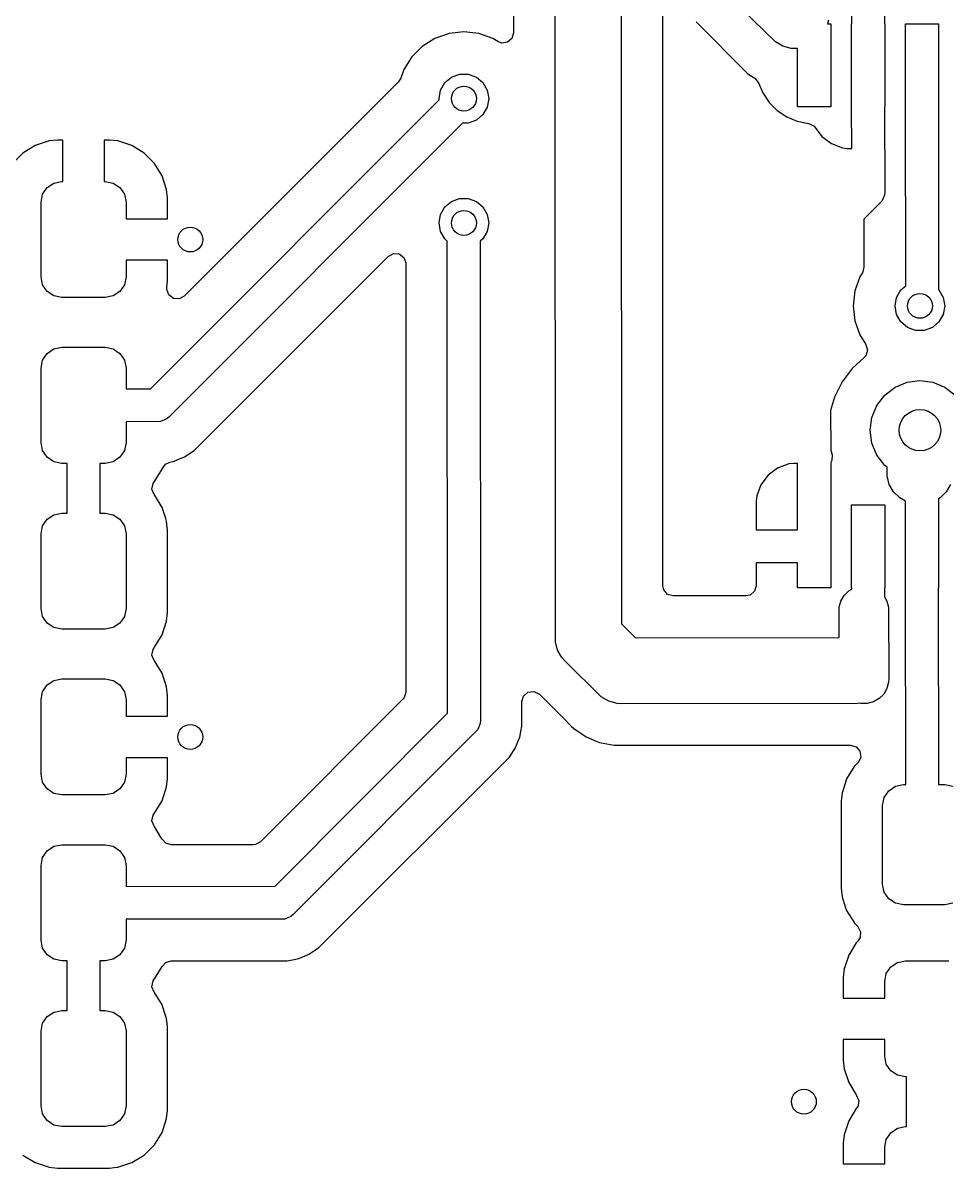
# Model space of a CAD drawing. Extents: x 123.7 to 187.7, y -113.5 to -73.6.
# Drawn here: x 134.86 to 146, y -98.94 to -85.13 of the extents above; entities that cross this region are included whole.
import ezdxf

# ---------------------------------------------------------------- set-up
doc = ezdxf.new("R2010")
doc.units = 0
doc.layers.add('BLACK', color=7, linetype='CONTINUOUS')

msp = doc.modelspace()

# ---------------------------------------------------------------- linework, layer by layer
at = {"layer": 'BLACK', "linetype": 'CONTINUOUS'}
for p, q in [((140.777, -81.301304), (140.777, -85.246921)), ((141.280922, -92.59221), (141.278017, -83.085014)), ((142.074612, -83.086598), (142.07745, -92.377381)), ((144.854975, -85.14), (144.853203, -84.442203)), ((145.25003, -84.667177), (145.251231, -85.14)), ((142.578, -91.9155), (142.578, -84.862083)), ((143.933995, -85.357341), (143.394657, -84.822843)), ((142.978038, -85.114039), (143.603461, -85.739461)), ((144.574078, -85.09221), (144.561273, -85.14)), ((144.561273, -85.14), (144.6025, -85.14)), ((144.6025, -85.14), (144.6025, -86.14)), ((144.8525, -86.14), (144.8525, -85.14)), ((144.8525, -85.14), (144.854975, -85.14)), ((145.251231, -85.14), (145.2525, -85.14)), ((145.2525, -85.14), (145.2525, -86.14)), ((145.5025, -86.14), (145.5025, -85.14)), ((145.5025, -85.14), (145.9025, -85.14)), ((145.9025, -85.14), (145.9025, -86.14)), ((139.827976, -85.314211), (139.675237, -85.410184)), ((139.998245, -85.254631), (139.827976, -85.314211)), ((139.99825, -85.25463), (139.998245, -85.254631)), ((140.177496, -85.234435), (139.99825, -85.25463)), ((140.177504, -85.234435), (140.177496, -85.234435)), ((140.356749, -85.25463), (140.177504, -85.234435)), ((140.356754, -85.254631), (140.356749, -85.25463)), ((140.527023, -85.314211), (140.356754, -85.254631)), ((140.587028, -85.351915), (140.527023, -85.314211)), ((140.635353, -85.369659), (140.587028, -85.351915)), ((140.704511, -85.359715), (140.635353, -85.369659)), ((140.757315, -85.31396), (140.704511, -85.359715)), ((140.777, -85.246921), (140.757315, -85.31396)), ((144.024426, -85.409552), (143.933995, -85.357341)), ((139.675237, -85.410184), (139.547684, -85.537737)), ((144.12529, -85.436578), (144.024426, -85.409552)), ((144.2025, -85.436578), (144.12529, -85.436578)), ((144.2025, -86.14), (144.2025, -85.436578)), ((139.547684, -85.537737), (139.451712, -85.690475)), ((139.451711, -85.690476), (139.415492, -85.793984)), ((139.451712, -85.690475), (139.451711, -85.690476)), ((139.947687, -85.847164), (140.0275, -85.780192)), ((140.0275, -85.780192), (140.125406, -85.744558)), ((140.125406, -85.744558), (140.229594, -85.744558)), ((140.229594, -85.744558), (140.3275, -85.780192)), ((140.3275, -85.780192), (140.407313, -85.847164)), ((143.603461, -85.739461), (143.603462, -85.739462)), ((143.603462, -85.739462), (143.603465, -85.739464)), ((143.603465, -85.739464), (143.685595, -85.794341)), ((139.386132, -85.840709), (136.805227, -88.421614)), ((139.415492, -85.793984), (139.386132, -85.840709)), ((139.895592, -85.937394), (139.947687, -85.847164)), ((140.407313, -85.847164), (140.459408, -85.937394)), ((143.685595, -85.794341), (143.730399, -85.847952)), ((143.730399, -85.847952), (143.731265, -85.84999)), ((143.731265, -85.84999), (143.781723, -85.971808)), ((136.39964, -89.540322), (139.880106, -86.054779)), ((139.8775, -86.04), (139.895592, -85.937394)), ((139.880106, -86.054779), (139.8775, -86.04)), ((140.459408, -85.937394), (140.4775, -86.04)), ((140.4775, -86.04), (140.459408, -86.142606)), ((143.781723, -85.971808), (143.781728, -85.971817)), ((143.781728, -85.971817), (143.858385, -86.086541)), ((140.459408, -86.142606), (140.407313, -86.232836)), ((143.858385, -86.086541), (143.858388, -86.086545)), ((143.858388, -86.086545), (143.955954, -86.184111)), ((143.955954, -86.184111), (143.955958, -86.184114)), ((143.955958, -86.184114), (144.070682, -86.260771)), ((144.6025, -86.14), (144.2025, -86.14)), ((144.853729, -86.14), (144.8525, -86.14)), ((144.854957, -86.64), (144.853729, -86.14)), ((145.2525, -86.14), (145.249981, -86.14)), ((145.249981, -86.14), (145.2525, -87.165)), ((145.503159, -86.14), (145.5025, -86.14)), ((145.506005, -88.298228), (145.503159, -86.14)), ((145.9025, -86.14), (145.899368, -86.14)), ((145.899368, -86.14), (145.902273, -88.342934)), ((140.3275, -86.299808), (140.229594, -86.335442)), ((140.407313, -86.232836), (140.3275, -86.299808)), ((144.070682, -86.260771), (144.070695, -86.260778)), ((144.070695, -86.260778), (144.198167, -86.313578)), ((144.198167, -86.313578), (144.198172, -86.31358)), ((144.198172, -86.31358), (144.333507, -86.3405)), ((140.159735, -86.335442), (136.618921, -89.881421)), ((140.229594, -86.335442), (140.159735, -86.335442)), ((144.333507, -86.3405), (144.339198, -86.341632)), ((144.339198, -86.341632), (144.401109, -86.374017)), ((144.401109, -86.374017), (144.414273, -86.388937)), ((144.414273, -86.388937), (144.495312, -86.49719)), ((135.008375, -86.605643), (134.859157, -86.697682)), ((135.00838, -86.605641), (135.008375, -86.605643)), ((135.174802, -86.550494), (135.00838, -86.605641)), ((135.277511, -86.540001), (135.174802, -86.550494)), ((135.277528, -86.54), (135.277511, -86.540001)), ((135.339999, -86.539999), (135.277528, -86.54)), ((135.34, -86.54), (135.339999, -86.539999)), ((135.34, -87.04), (135.34, -86.54)), ((135.902486, -86.54), (135.84, -86.54)), ((135.84, -86.54), (135.84, -87.04)), ((136.00519, -86.550493), (135.902486, -86.54)), ((136.005197, -86.550494), (136.00519, -86.550493)), ((136.171619, -86.605641), (136.005197, -86.550494)), ((136.171624, -86.605643), (136.171619, -86.605641)), ((136.320845, -86.697684), (136.171624, -86.605643)), ((144.495312, -86.49719), (144.610406, -86.58335)), ((144.610406, -86.58335), (144.610413, -86.583354)), ((144.610413, -86.583354), (144.74512, -86.633596)), ((134.859157, -86.697682), (134.765534, -86.791305)), ((136.444815, -86.821654), (136.320845, -86.697684)), ((144.74512, -86.633596), (144.745127, -86.633598)), ((144.745127, -86.633598), (144.804655, -86.639999)), ((144.804655, -86.639999), (144.804672, -86.64)), ((144.804672, -86.64), (144.854957, -86.64)), ((136.536856, -86.970875), (136.444815, -86.821654)), ((136.536858, -86.97088), (136.536856, -86.970875)), ((136.592005, -87.137302), (136.536858, -86.97088)), ((135.09653, -87.194329), (135.150723, -87.113223)), ((135.150723, -87.113223), (135.231829, -87.05903)), ((135.231829, -87.05903), (135.3275, -87.04)), ((135.3275, -87.04), (135.34, -87.04)), ((135.84, -87.04), (135.8525, -87.04)), ((135.8525, -87.04), (135.948171, -87.05903)), ((135.948171, -87.05903), (136.029277, -87.113223)), ((136.029277, -87.113223), (136.08347, -87.194329)), ((136.602498, -87.240013), (136.592005, -87.137302)), ((135.0775, -87.29), (135.09653, -87.194329)), ((135.0775, -88.19), (135.0775, -87.29)), ((136.08347, -87.194329), (136.1025, -87.29)), ((136.1025, -87.29), (136.1025, -87.49)), ((136.602499, -87.240028), (136.602498, -87.240013)), ((136.602499, -87.49), (136.602499, -87.240028)), ((139.947687, -87.347164), (140.0275, -87.280192)), ((140.0275, -87.280192), (140.125406, -87.244558)), ((140.125406, -87.244558), (140.229594, -87.244558)), ((140.229594, -87.244558), (140.3275, -87.280192)), ((140.3275, -87.280192), (140.407313, -87.347164)), ((145.218794, -87.276114), (145.002, -87.494653)), ((145.248657, -87.204018), (145.218794, -87.276114)), ((145.2525, -87.165), (145.248657, -87.204018)), ((139.8775, -87.54), (139.895592, -87.437394)), ((139.895592, -87.437394), (139.947687, -87.347164)), ((140.407313, -87.347164), (140.459408, -87.437394)), ((140.459408, -87.437394), (140.4775, -87.54)), ((136.1025, -87.49), (136.602499, -87.49)), ((139.895592, -87.642606), (139.8775, -87.54)), ((140.4775, -87.54), (140.459408, -87.642606)), ((145.002, -87.494653), (145.002, -88.074719)), ((139.947687, -87.732836), (139.895592, -87.642606)), ((140.459408, -87.642606), (140.407313, -87.732836)), ((139.977638, -87.757968), (139.947687, -87.732836)), ((139.981263, -93.453528), (139.977638, -87.757968)), ((140.407313, -87.732836), (140.373822, -87.760938)), ((140.373822, -87.760938), (140.3775, -93.54)), ((136.6025, -87.99), (136.1025, -87.99)), ((136.1025, -87.99), (136.1025, -88.19)), ((136.6025, -88.239973), (136.6025, -87.99)), ((136.924043, -90.284114), (139.265319, -87.942836)), ((139.265319, -87.942836), (139.326642, -87.909352)), ((139.326642, -87.909352), (139.396334, -87.914336)), ((139.396334, -87.914336), (139.452267, -87.956208)), ((139.452267, -87.956208), (139.476684, -88.021672)), ((139.476684, -88.021672), (139.477, -88.030518)), ((139.477, -88.030518), (139.477, -93.198481)), ((145.002, -88.074719), (144.982994, -88.14069)), ((135.09653, -88.285671), (135.0775, -88.19)), ((136.1025, -88.19), (136.08347, -88.285671)), ((136.594188, -88.321329), (136.602499, -88.239983)), ((136.602499, -88.239983), (136.6025, -88.239973)), ((144.951709, -88.190479), (144.892133, -88.360737)), ((144.982994, -88.14069), (144.951709, -88.190479)), ((135.150723, -88.366777), (135.09653, -88.285671)), ((135.231829, -88.42097), (135.150723, -88.366777)), ((136.029277, -88.366777), (135.948171, -88.42097)), ((136.08347, -88.285671), (136.029277, -88.366777)), ((136.593862, -88.342779), (136.594188, -88.321329)), ((136.618279, -88.408243), (136.593862, -88.342779)), ((144.89213, -88.36075), (144.871935, -88.539996)), ((144.892133, -88.360737), (144.89213, -88.36075)), ((145.395592, -88.437394), (145.447687, -88.347164)), ((145.447687, -88.347164), (145.506005, -88.298228)), ((145.902273, -88.342934), (145.907313, -88.347164)), ((145.907313, -88.347164), (145.959408, -88.437394)), ((135.3275, -88.44), (135.231829, -88.42097)), ((135.8525, -88.44), (135.3275, -88.44)), ((135.948171, -88.42097), (135.8525, -88.44)), ((136.674212, -88.450115), (136.618279, -88.408243)), ((136.743904, -88.455099), (136.674212, -88.450115)), ((136.805227, -88.421614), (136.743904, -88.455099)), ((144.871935, -88.539996), (144.871935, -88.540003)), ((144.871935, -88.540003), (144.89213, -88.719249)), ((145.3775, -88.54), (145.395592, -88.437394)), ((145.395592, -88.642606), (145.3775, -88.54)), ((145.959408, -88.437394), (145.9775, -88.54)), ((145.9775, -88.54), (145.959408, -88.642606)), ((145.447687, -88.732836), (145.395592, -88.642606)), ((145.959408, -88.642606), (145.907313, -88.732836)), ((144.89213, -88.719249), (144.892131, -88.719254)), ((144.892131, -88.719254), (144.951712, -88.889526)), ((145.5275, -88.799808), (145.447687, -88.732836)), ((145.625406, -88.835442), (145.5275, -88.799808)), ((145.8275, -88.799808), (145.729594, -88.835442)), ((145.907313, -88.732836), (145.8275, -88.799808)), ((144.951712, -88.889526), (145.025584, -89.007091)), ((145.729594, -88.835442), (145.625406, -88.835442)), ((135.150723, -89.113223), (135.231829, -89.05903)), ((135.231829, -89.05903), (135.3275, -89.04)), ((135.3275, -89.04), (135.8525, -89.04)), ((135.8525, -89.04), (135.948171, -89.05903)), ((135.948171, -89.05903), (136.029277, -89.113223)), ((145.044585, -89.074327), (145.024218, -89.141162)), ((145.025584, -89.007091), (145.044585, -89.074327)), ((135.0775, -89.29), (135.09653, -89.194329)), ((135.09653, -89.194329), (135.150723, -89.113223)), ((136.029277, -89.113223), (136.08347, -89.194329)), ((136.08347, -89.194329), (136.1025, -89.29)), ((145.004129, -89.1647), (144.860737, -89.295418)), ((145.024218, -89.141162), (145.004129, -89.1647)), ((135.0775, -90.19), (135.0775, -89.29)), ((136.1025, -89.29), (136.1025, -89.541555)), ((144.860737, -89.295418), (144.737827, -89.458178)), ((144.737827, -89.458178), (144.646922, -89.640739)), ((145.3775, -89.520385), (145.522209, -89.460445)), ((145.522209, -89.460445), (145.6775, -89.44)), ((145.6775, -89.44), (145.832791, -89.460445)), ((145.832791, -89.460445), (145.9775, -89.520385)), ((136.1025, -89.541555), (136.39964, -89.540322)), ((144.646917, -89.640752), (144.600782, -89.802892)), ((144.646922, -89.640739), (144.646917, -89.640752)), ((145.157885, -89.74), (145.253236, -89.615736)), ((145.253236, -89.615736), (145.3775, -89.520385)), ((145.9775, -89.520385), (146.101764, -89.615736)), ((145.097945, -89.884709), (145.157885, -89.74)), ((136.588614, -89.906294), (136.516518, -89.936157)), ((136.618921, -89.881421), (136.588614, -89.906294)), ((144.600782, -89.802892), (144.601282, -90.278859)), ((145.0775, -90.04), (145.097945, -89.884709)), ((136.516518, -89.936157), (136.1025, -89.937874)), ((136.1025, -89.937874), (136.1025, -90.19)), ((145.097945, -90.195291), (145.0775, -90.04)), ((135.09653, -90.285671), (135.0775, -90.19)), ((136.1025, -90.19), (136.08347, -90.285671)), ((145.157885, -90.34), (145.097945, -90.195291)), ((135.150723, -90.366777), (135.09653, -90.285671)), ((136.08347, -90.285671), (136.029277, -90.366777)), ((136.809311, -90.360775), (136.924043, -90.284114)), ((144.601282, -90.278859), (144.617303, -90.335168)), ((144.617303, -90.335168), (144.616715, -90.405035)), ((145.253236, -90.464264), (145.157885, -90.34)), ((135.231829, -90.42097), (135.150723, -90.366777)), ((135.3275, -90.44), (135.231829, -90.42097)), ((135.391319, -90.44), (135.3275, -90.44)), ((135.39245, -91.04), (135.391319, -90.44)), ((135.8525, -90.44), (135.78755, -90.44)), ((135.78755, -90.44), (135.788681, -91.04)), ((135.948171, -90.42097), (135.8525, -90.44)), ((136.029277, -90.366777), (135.948171, -90.42097)), ((136.540608, -90.502904), (136.578144, -90.448685)), ((136.578144, -90.448685), (136.631889, -90.423513)), ((136.631889, -90.423513), (136.681828, -90.41358)), ((136.681828, -90.41358), (136.745569, -90.387177)), ((136.745569, -90.387177), (136.809307, -90.360777)), ((136.809307, -90.360777), (136.809308, -90.360776)), ((136.809308, -90.360776), (136.809311, -90.360775)), ((144.09512, -90.446403), (143.960413, -90.496645)), ((144.095127, -90.446401), (144.09512, -90.446403)), ((144.154655, -90.44), (144.095127, -90.446401)), ((144.2025, -90.44), (144.154655, -90.44)), ((144.2025, -90.94), (144.2025, -90.44)), ((144.616715, -90.405035), (144.6025, -90.428765)), ((144.6025, -90.428765), (144.6025, -90.847981)), ((145.280257, -90.484998), (145.253236, -90.464264)), ((136.445212, -90.658656), (136.537314, -90.509334)), ((136.537314, -90.509334), (136.538375, -90.506129)), ((136.538375, -90.506129), (136.539697, -90.504219)), ((136.539697, -90.504219), (136.540364, -90.502791)), ((136.540364, -90.502791), (136.540608, -90.502904)), ((143.845309, -90.582812), (143.759149, -90.697906)), ((143.845312, -90.582809), (143.845309, -90.582812)), ((143.960406, -90.496649), (143.845312, -90.582809)), ((143.960413, -90.496645), (143.960406, -90.496649)), ((145.280922, -90.59221), (145.280257, -90.484998)), ((145.307948, -90.693073), (145.280922, -90.59221)), ((136.415566, -90.752121), (136.428603, -90.683478)), ((136.441709, -90.816915), (136.415566, -90.752121)), ((136.428603, -90.683478), (136.441709, -90.663085)), ((136.441709, -90.663085), (136.445203, -90.658664)), ((136.445203, -90.658664), (136.445212, -90.658656)), ((143.759145, -90.697913), (143.708903, -90.83262)), ((143.759149, -90.697906), (143.759145, -90.697913)), ((145.360159, -90.783505), (145.307948, -90.693073)), ((146.047052, -90.693073), (145.994841, -90.783505)), ((136.445207, -90.821339), (136.441709, -90.816915)), ((136.445212, -90.821344), (136.445207, -90.821339)), ((136.537314, -90.970666), (136.445212, -90.821344)), ((143.708901, -90.832627), (143.7025, -90.892155)), ((143.7025, -90.892155), (143.7025, -91.24)), ((143.708903, -90.83262), (143.708901, -90.832627)), ((144.6025, -90.847981), (144.601881, -90.850088)), ((144.601881, -90.850088), (144.601976, -90.94)), ((145.433995, -90.857341), (145.360159, -90.783505)), ((145.503898, -90.8977), (145.433995, -90.857341)), ((145.921005, -90.857341), (145.9001, -90.869409)), ((145.9001, -90.869409), (145.900398, -90.94)), ((145.994841, -90.783505), (145.921005, -90.857341)), ((136.581173, -91.103024), (136.537314, -90.970666)), ((144.2025, -91.24), (144.2025, -90.94)), ((144.601976, -90.94), (144.6025, -90.94)), ((144.6025, -90.94), (144.6025, -91.94)), ((144.8525, -91.94), (144.8525, -90.94)), ((144.8525, -90.94), (145.2525, -90.94)), ((145.2525, -90.94), (145.2525, -91.94)), ((145.5025, -91.94), (145.5025, -90.94)), ((145.5025, -90.94), (145.504077, -90.94)), ((145.504077, -90.94), (145.503898, -90.8977)), ((145.900398, -90.94), (145.9025, -90.94)), ((145.9025, -90.94), (145.9025, -91.94)), ((135.09653, -91.194329), (135.150723, -91.113223)), ((135.150723, -91.113223), (135.231829, -91.05903)), ((135.231829, -91.05903), (135.3275, -91.04)), ((135.3275, -91.04), (135.39245, -91.04)), ((135.788681, -91.04), (135.8525, -91.04)), ((135.8525, -91.04), (135.948171, -91.05903)), ((135.948171, -91.05903), (136.029277, -91.113223)), ((136.029277, -91.113223), (136.08347, -91.194329)), ((136.592498, -91.1372), (136.581173, -91.103024)), ((136.592499, -91.137203), (136.592498, -91.1372)), ((136.600365, -91.214211), (136.592499, -91.137203)), ((135.0775, -91.29), (135.09653, -91.194329)), ((135.0775, -92.19), (135.0775, -91.29)), ((136.08347, -91.194329), (136.1025, -91.29)), ((136.1025, -91.29), (136.1025, -92.19)), ((136.602999, -91.239992), (136.600365, -91.214211)), ((136.603, -92.240009), (136.602999, -91.239992)), ((143.7025, -91.24), (144.2025, -91.24)), ((144.2025, -91.64), (143.7025, -91.64)), ((143.7025, -91.64), (143.7025, -91.9155)), ((144.2025, -91.94), (144.2025, -91.64)), ((142.589206, -91.967011), (142.578, -91.9155)), ((142.634961, -92.019815), (142.589206, -91.967011)), ((143.682815, -91.982539), (143.630011, -92.028294)), ((143.7025, -91.9155), (143.682815, -91.982539)), ((144.6025, -91.94), (144.2025, -91.94)), ((144.764494, -92.032372), (144.819872, -91.976994)), ((144.819872, -91.976994), (144.854673, -91.956901)), ((144.854602, -91.94), (144.8525, -91.94)), ((144.854673, -91.956901), (144.854602, -91.94)), ((145.2525, -91.94), (145.250923, -91.94)), ((145.250923, -91.94), (145.25139, -92.051225)), ((145.503032, -91.94), (145.5025, -91.94)), ((145.505557, -94.315), (145.503032, -91.94)), ((145.9025, -91.94), (145.89923, -91.94)), ((145.89923, -91.94), (145.901756, -94.315)), ((142.702, -92.0395), (142.634961, -92.019815)), ((143.5785, -92.0395), (142.702, -92.0395)), ((143.630011, -92.028294), (143.5785, -92.0395)), ((144.705067, -92.175842), (144.725336, -92.100195)), ((144.725336, -92.100195), (144.764494, -92.032372)), ((145.25139, -92.051225), (145.279664, -92.100195)), ((145.279664, -92.100195), (145.299933, -92.175842)), ((135.09653, -92.285671), (135.0775, -92.19)), ((136.1025, -92.19), (136.08347, -92.285671)), ((136.592499, -92.342797), (136.603, -92.240009)), ((144.7025, -92.215), (144.705067, -92.175842)), ((144.703466, -92.540208), (144.7025, -92.215)), ((145.299933, -92.175842), (145.3025, -93.04)), ((135.150723, -92.366777), (135.09653, -92.285671)), ((135.231829, -92.42097), (135.150723, -92.366777)), ((136.029277, -92.366777), (135.948171, -92.42097)), ((136.08347, -92.285671), (136.029277, -92.366777)), ((136.537314, -92.509334), (136.592499, -92.342797)), ((142.07745, -92.377381), (142.245073, -92.543158)), ((135.3275, -92.44), (135.231829, -92.42097)), ((135.8525, -92.44), (135.3275, -92.44)), ((135.948171, -92.42097), (135.8525, -92.44)), ((136.445212, -92.658656), (136.537314, -92.509334)), ((142.245073, -92.543158), (144.703466, -92.540208)), ((136.415245, -92.752521), (136.428286, -92.683879)), ((136.428286, -92.683879), (136.441384, -92.663497)), ((136.441384, -92.663497), (136.445206, -92.658661)), ((136.445206, -92.658661), (136.445212, -92.658656)), ((141.307948, -92.693074), (141.280922, -92.59221)), ((136.441386, -92.817317), (136.415245, -92.752521)), ((136.444814, -92.821653), (136.441386, -92.817317)), ((136.536856, -92.970875), (136.444814, -92.821653)), ((141.360159, -92.783505), (141.307948, -92.693074)), ((141.394657, -92.822843), (141.360159, -92.783505)), ((141.833995, -93.257341), (141.394657, -92.822843)), ((135.150723, -93.113223), (135.231829, -93.05903)), ((135.231829, -93.05903), (135.3275, -93.04)), ((135.3275, -93.04), (135.8525, -93.04)), ((135.8525, -93.04), (135.948171, -93.05903)), ((135.948171, -93.05903), (136.029277, -93.113223)), ((136.536858, -92.97088), (136.536856, -92.970875)), ((136.592005, -93.137302), (136.536858, -92.97088)), ((145.299933, -93.079158), (145.279664, -93.154805)), ((145.3025, -93.04), (145.299933, -93.079158)), ((135.0775, -93.29), (135.09653, -93.194329)), ((135.09653, -93.194329), (135.150723, -93.113223)), ((136.029277, -93.113223), (136.08347, -93.194329)), ((136.08347, -93.194329), (136.1025, -93.29)), ((136.602498, -93.240013), (136.592005, -93.137302)), ((136.602499, -93.240028), (136.602498, -93.240013)), ((136.602499, -93.49), (136.602499, -93.240028)), ((139.477, -93.198481), (139.457315, -93.26552)), ((140.897685, -93.246323), (140.950489, -93.200568)), ((140.950489, -93.200568), (141.019647, -93.190624)), ((141.019647, -93.190624), (141.083203, -93.219649)), ((141.083203, -93.219649), (141.089681, -93.225681)), ((141.089681, -93.225681), (141.378036, -93.514035)), ((145.240506, -93.222628), (145.185128, -93.278006)), ((145.279664, -93.154805), (145.240506, -93.222628)), ((135.0775, -94.19), (135.0775, -93.29)), ((136.1025, -93.29), (136.1025, -93.49)), ((139.440681, -93.286162), (137.723662, -95.003181)), ((139.457315, -93.26552), (139.440681, -93.286162)), ((140.878, -93.313362), (140.897685, -93.246323)), ((140.878, -93.608996), (140.878, -93.313362)), ((141.924427, -93.309552), (141.833995, -93.257341)), ((142.02529, -93.336578), (141.924427, -93.309552)), ((142.0775, -93.34), (142.02529, -93.336578)), ((144.92971, -93.336578), (142.0775, -93.34)), ((144.94493, -93.332499), (144.92971, -93.336578)), ((144.963342, -93.337433), (144.94493, -93.332499)), ((145.041658, -93.337433), (144.963342, -93.337433)), ((145.117305, -93.317164), (145.041658, -93.337433)), ((145.185128, -93.278006), (145.117305, -93.317164)), ((136.1025, -93.49), (136.602499, -93.49)), ((137.899752, -95.540123), (139.981263, -93.453528)), ((141.378036, -93.514035), (141.472995, -93.608994)), ((140.343794, -93.651114), (138.118921, -95.881421)), ((140.373657, -93.579018), (140.343794, -93.651114)), ((140.3775, -93.54), (140.373657, -93.579018)), ((140.864656, -93.676078), (140.878, -93.608996)), ((141.472995, -93.608994), (141.503466, -93.639465)), ((141.503466, -93.639465), (141.650946, -93.738009)), ((140.825579, -93.805893), (140.85108, -93.744328)), ((140.85108, -93.744328), (140.864656, -93.676078)), ((141.650946, -93.738009), (141.650959, -93.738016)), ((141.650959, -93.738016), (141.773863, -93.788923)), ((141.773863, -93.788923), (141.814834, -93.805894)), ((140.721614, -93.986543), (140.798275, -93.871811)), ((140.798275, -93.871811), (140.811245, -93.8405)), ((140.811245, -93.8405), (140.825579, -93.805893)), ((141.814834, -93.805894), (141.814836, -93.805894)), ((141.814836, -93.805894), (141.814841, -93.805896)), ((141.814841, -93.805896), (141.988804, -93.840499)), ((141.988804, -93.840499), (141.988807, -93.8405)), ((141.988807, -93.8405), (141.988809, -93.8405)), ((141.988809, -93.8405), (144.84127, -93.8405)), ((144.84127, -93.8405), (144.908309, -93.860185)), ((144.908309, -93.860185), (144.954064, -93.912989)), ((144.954064, -93.912989), (144.964008, -93.982147)), ((136.6025, -93.99), (136.1025, -93.99)), ((136.1025, -93.99), (136.1025, -94.19)), ((136.6025, -94.239973), (136.6025, -93.99)), ((138.424043, -96.284114), (140.721614, -93.986543)), ((144.928951, -94.052181), (144.884789, -94.096342)), ((144.934983, -94.045703), (144.928951, -94.052181)), ((144.964008, -93.982147), (144.934983, -94.045703)), ((135.09653, -94.285671), (135.0775, -94.19)), ((136.1025, -94.19), (136.08347, -94.285671)), ((144.884789, -94.096342), (144.792687, -94.245663)), ((135.150723, -94.366777), (135.09653, -94.285671)), ((136.08347, -94.285671), (136.029277, -94.366777)), ((136.536858, -94.509119), (136.592005, -94.342697)), ((136.592005, -94.342697), (136.592006, -94.34269)), ((136.592006, -94.34269), (136.602499, -94.239986)), ((136.602499, -94.239986), (136.6025, -94.239973)), ((144.778153, -94.289523), (144.737501, -94.412203)), ((144.792685, -94.245668), (144.778153, -94.289523)), ((144.792687, -94.245663), (144.792685, -94.245668)), ((145.300723, -94.388223), (145.381829, -94.33403)), ((145.381829, -94.33403), (145.4775, -94.315)), ((145.4775, -94.315), (145.505557, -94.315)), ((145.901756, -94.315), (145.9775, -94.315)), ((145.9775, -94.315), (146.073171, -94.33403)), ((135.231829, -94.42097), (135.150723, -94.366777)), ((135.3275, -94.44), (135.231829, -94.42097)), ((135.8525, -94.44), (135.3275, -94.44)), ((135.948171, -94.42097), (135.8525, -94.44)), ((136.029277, -94.366777), (135.948171, -94.42097)), ((144.7375, -94.412204), (144.727, -94.514983)), ((144.737501, -94.412204), (144.7375, -94.412204)), ((144.737501, -94.412203), (144.737501, -94.412204)), ((145.2275, -94.565), (145.24653, -94.469329)), ((145.24653, -94.469329), (145.300723, -94.388223)), ((136.444814, -94.658346), (136.536856, -94.509124)), ((136.536856, -94.509124), (136.536858, -94.509119)), ((144.727, -94.514983), (144.727, -95.565001)), ((145.2275, -95.515), (145.2275, -94.565)), ((136.415245, -94.751707), (136.428287, -94.683065)), ((136.441384, -94.816503), (136.415245, -94.751707)), ((136.428287, -94.683065), (136.441386, -94.662683)), ((136.441386, -94.662683), (136.444814, -94.658346)), ((136.44521, -94.821342), (136.441384, -94.816503)), ((136.445212, -94.821344), (136.44521, -94.821342)), ((136.528364, -94.956156), (136.445212, -94.821344)), ((136.541105, -94.976813), (136.528364, -94.956156)), ((136.542863, -94.975728), (136.541105, -94.976813)), ((136.581369, -95.019815), (136.542863, -94.975728)), ((136.648408, -95.0395), (136.581369, -95.019815)), ((137.662339, -95.036666), (137.635981, -95.0395)), ((137.723662, -95.003181), (137.662339, -95.036666)), ((135.09653, -95.194329), (135.150723, -95.113223)), ((135.150723, -95.113223), (135.231829, -95.05903)), ((135.231829, -95.05903), (135.3275, -95.04)), ((135.3275, -95.04), (135.8525, -95.04)), ((135.8525, -95.04), (135.948171, -95.05903)), ((135.948171, -95.05903), (136.029277, -95.113223)), ((136.029277, -95.113223), (136.08347, -95.194329)), ((137.635981, -95.0395), (136.648408, -95.0395)), ((135.0775, -95.29), (135.09653, -95.194329)), ((135.0775, -96.19), (135.0775, -95.29)), ((136.08347, -95.194329), (136.1025, -95.29)), ((136.1025, -95.29), (136.1025, -95.542969)), ((136.1025, -95.542969), (137.899752, -95.540123)), ((144.727, -95.565001), (144.727001, -95.565019)), ((144.727001, -95.565019), (144.7375, -95.667796)), ((145.24653, -95.610671), (145.2275, -95.515)), ((144.7375, -95.667796), (144.737501, -95.667799)), ((144.737501, -95.667799), (144.7775, -95.788505)), ((145.300723, -95.691777), (145.24653, -95.610671)), ((145.381829, -95.74597), (145.300723, -95.691777)), ((144.7775, -95.788505), (144.792686, -95.834334)), ((144.792686, -95.834334), (144.882532, -95.979999)), ((145.4775, -95.765), (145.381829, -95.74597)), ((145.9775, -95.765), (145.4775, -95.765)), ((146.073171, -95.74597), (145.9775, -95.765)), ((138.016518, -95.936157), (136.1025, -95.939188)), ((136.1025, -95.939188), (136.1025, -96.19)), ((138.088614, -95.906294), (138.016518, -95.936157)), ((138.118921, -95.881421), (138.088614, -95.906294)), ((144.882532, -95.979999), (144.884789, -95.983657)), ((144.884789, -95.983657), (144.928804, -96.027672)), ((144.928804, -96.027672), (144.962289, -96.088995)), ((144.962289, -96.088995), (144.957305, -96.158687)), ((135.09653, -96.285671), (135.0775, -96.19)), ((136.1025, -96.19), (136.08347, -96.285671)), ((144.910184, -96.221654), (144.818143, -96.370875)), ((144.928806, -96.203032), (144.910184, -96.221654)), ((144.957305, -96.158687), (144.928806, -96.203032)), ((135.150723, -96.366777), (135.09653, -96.285671)), ((135.231829, -96.42097), (135.150723, -96.366777)), ((136.029277, -96.366777), (135.948171, -96.42097)), ((136.08347, -96.285671), (136.029277, -96.366777)), ((138.150483, -96.419815), (138.181828, -96.41358)), ((138.181828, -96.41358), (138.273211, -96.375728)), ((138.273211, -96.375728), (138.309307, -96.360777)), ((138.309307, -96.360777), (138.309308, -96.360776)), ((138.309308, -96.360776), (138.309311, -96.360775)), ((138.309311, -96.360775), (138.424043, -96.284114)), ((144.818141, -96.37088), (144.762994, -96.537302)), ((144.818143, -96.370875), (144.818141, -96.37088)), ((135.3275, -96.44), (135.231829, -96.42097)), ((135.391319, -96.44), (135.3275, -96.44)), ((135.39245, -97.04), (135.391319, -96.44)), ((135.8525, -96.44), (135.78755, -96.44)), ((135.78755, -96.44), (135.788681, -97.04)), ((135.948171, -96.42097), (135.8525, -96.44)), ((136.445212, -96.658656), (136.537314, -96.509334)), ((136.537314, -96.509332), (136.541105, -96.503187)), ((136.537314, -96.509334), (136.537314, -96.509332)), ((136.541105, -96.503187), (136.542899, -96.504293)), ((136.542899, -96.504293), (136.582187, -96.459663)), ((136.582187, -96.459663), (136.648408, -96.4405)), ((136.648408, -96.4405), (138.046496, -96.4405)), ((138.046496, -96.4405), (138.150483, -96.419815)), ((144.762993, -96.537309), (144.7525, -96.640013)), ((144.762994, -96.537302), (144.762993, -96.537309)), ((145.27153, -96.594329), (145.325723, -96.513223)), ((145.325723, -96.513223), (145.406829, -96.45903)), ((145.406829, -96.45903), (145.5025, -96.44)), ((145.5025, -96.44), (146.0275, -96.44)), ((136.415566, -96.752121), (136.428603, -96.683478)), ((136.428603, -96.683478), (136.441709, -96.663085)), ((136.441709, -96.663085), (136.445203, -96.658664)), ((136.445203, -96.658664), (136.445212, -96.658656)), ((144.7525, -96.640013), (144.7525, -96.89)), ((145.2525, -96.69), (145.27153, -96.594329)), ((145.2525, -96.89), (145.2525, -96.69)), ((136.441709, -96.816915), (136.415566, -96.752121)), ((136.445207, -96.821339), (136.441709, -96.816915)), ((136.445212, -96.821344), (136.445207, -96.821339)), ((136.537314, -96.970666), (136.445212, -96.821344)), ((144.7525, -96.89), (145.2525, -96.89)), ((135.150723, -97.113223), (135.231829, -97.05903)), ((135.231829, -97.05903), (135.3275, -97.04)), ((135.3275, -97.04), (135.39245, -97.04)), ((135.788681, -97.04), (135.8525, -97.04)), ((135.8525, -97.04), (135.948171, -97.05903)), ((135.948171, -97.05903), (136.029277, -97.113223)), ((136.564371, -97.052319), (136.537314, -96.970666)), ((136.592498, -97.1372), (136.564371, -97.052319)), ((135.0775, -97.29), (135.09653, -97.194329)), ((135.09653, -97.194329), (135.150723, -97.113223)), ((136.029277, -97.113223), (136.08347, -97.194329)), ((136.08347, -97.194329), (136.1025, -97.29)), ((136.592499, -97.137203), (136.592498, -97.1372)), ((136.601741, -97.227681), (136.592499, -97.137203)), ((136.602999, -97.239992), (136.601741, -97.227681)), ((136.603, -98.240009), (136.602999, -97.239992)), ((135.0775, -98.19), (135.0775, -97.29)), ((136.1025, -97.29), (136.1025, -98.19)), ((145.2525, -97.39), (144.752501, -97.39)), ((144.752501, -97.39), (144.752501, -97.639986)), ((145.2525, -97.59), (145.2525, -97.39)), ((144.752501, -97.639986), (144.762994, -97.742697)), ((145.27153, -97.685671), (145.2525, -97.59)), ((144.762994, -97.742697), (144.818141, -97.909119)), ((145.325723, -97.766777), (145.27153, -97.685671)), ((145.406829, -97.82097), (145.325723, -97.766777)), ((144.818141, -97.909119), (144.818143, -97.909124)), ((144.818143, -97.909124), (144.910185, -98.058346)), ((145.5025, -97.84), (145.406829, -97.82097)), ((145.515, -97.84), (145.5025, -97.84)), ((145.515, -98.44), (145.515, -97.84)), ((144.910185, -98.058346), (144.913935, -98.063089)), ((144.913935, -98.063089), (144.940076, -98.127885)), ((135.09653, -98.285671), (135.0775, -98.19)), ((136.1025, -98.19), (136.08347, -98.285671)), ((144.927035, -98.196527), (144.913935, -98.216911)), ((144.940076, -98.127885), (144.927035, -98.196527)), ((135.150723, -98.366777), (135.09653, -98.285671)), ((136.08347, -98.285671), (136.029277, -98.366777)), ((136.537314, -98.509334), (136.592499, -98.342797)), ((136.592499, -98.342797), (136.603, -98.240009)), ((144.910185, -98.221653), (144.818143, -98.370875)), ((144.913935, -98.216911), (144.910185, -98.221653)), ((135.231829, -98.42097), (135.150723, -98.366777)), ((135.3275, -98.44), (135.231829, -98.42097)), ((135.8525, -98.44), (135.3275, -98.44)), ((135.948171, -98.42097), (135.8525, -98.44)), ((136.029277, -98.366777), (135.948171, -98.42097)), ((144.818141, -98.37088), (144.762994, -98.537302)), ((144.818143, -98.370875), (144.818141, -98.37088)), ((145.325723, -98.513223), (145.406829, -98.45903)), ((145.406829, -98.45903), (145.5025, -98.44)), ((145.5025, -98.44), (145.515, -98.44)), ((136.456711, -98.640013), (136.537314, -98.509334)), ((144.762993, -98.537309), (144.7525, -98.640013)), ((144.762994, -98.537302), (144.762993, -98.537309)), ((145.2525, -98.69), (145.27153, -98.594329)), ((145.27153, -98.594329), (145.325723, -98.513223)), ((136.321156, -98.782712), (136.445212, -98.658656)), ((136.445212, -98.658656), (136.456711, -98.640013)), ((144.7525, -98.640013), (144.7525, -98.89)), ((145.2525, -98.89), (145.2525, -98.69)), ((134.858844, -98.782712), (135.008166, -98.874814)), ((135.008166, -98.874814), (135.174703, -98.929999)), ((136.005297, -98.929999), (136.171834, -98.874814)), ((136.171834, -98.874814), (136.321156, -98.782712)), ((144.7525, -98.89), (145.2525, -98.89)), ((135.174703, -98.929999), (135.277491, -98.9405)), ((135.277491, -98.9405), (135.902508, -98.940499)), ((135.902508, -98.940499), (135.902516, -98.940498)), ((135.902516, -98.940498), (135.902519, -98.940498)), ((135.902519, -98.940498), (135.958802, -98.934748)), ((135.958802, -98.934748), (136.005297, -98.929999))]:
    msp.add_line(p, q, dxfattribs=at)
at = {"layer": 'BLACK'}
for centre, radius in [((140.1775, -86.04), 0.15), ((140.1775, -87.54), 0.15), ((136.8775, -87.74), 0.15), ((145.6775, -88.54), 0.15), ((145.6775, -90.04), 0.25), ((136.8775, -93.74), 0.15), ((144.2775, -98.14), 0.15)]:
    msp.add_circle(centre, radius, dxfattribs=at)

doc.saveas('drawing.dxf')
